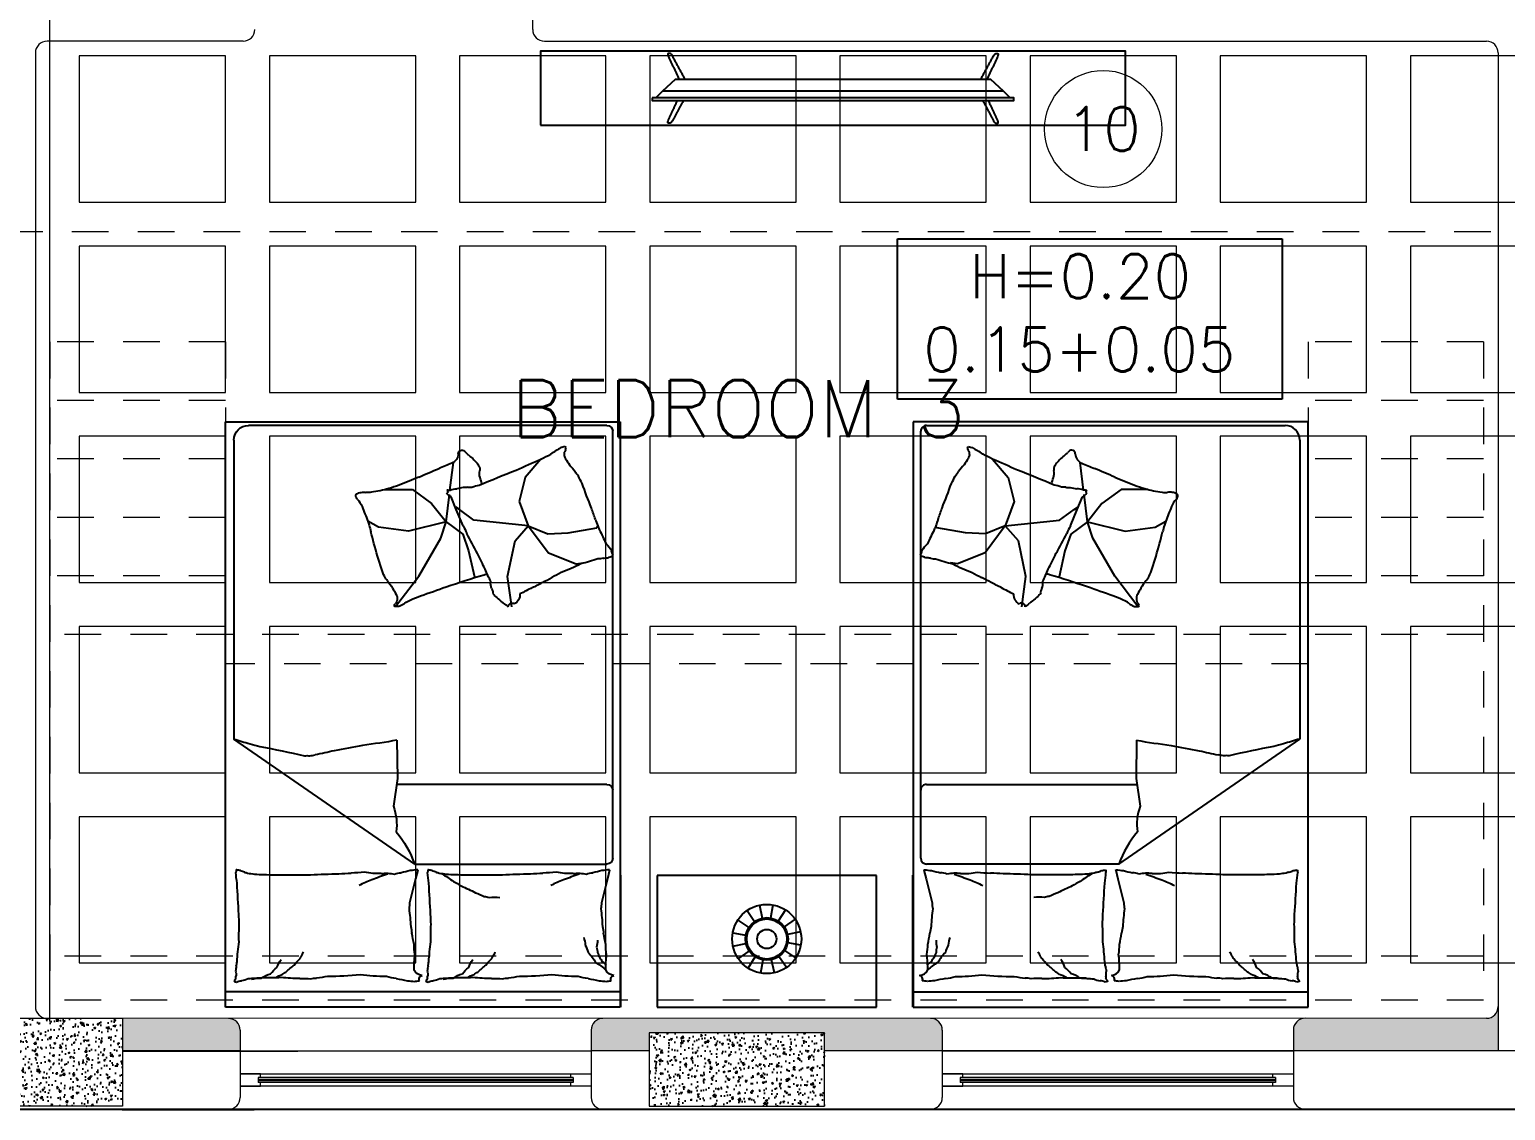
# Model space of a CAD drawing. Header units: metres. Extents: x -232 to 581, y 30 to 789.
# Drawn here: x 226.44 to 231.49, y 518.99 to 522.68 of the extents above; entities that cross this region are included whole.
import ezdxf
from ezdxf.enums import TextEntityAlignment as Align

# ---------------------------------------------------------------- set-up
doc = ezdxf.new("R2010")
doc.units = ezdxf.units.M
doc.linetypes.add('HIDDEN', pattern=[9.524999999999999, 6.349999999999999, -3.174999999999999])
doc.linetypes.add('HIDDEN2', pattern=[0.1875, 0.125, -0.0625])
for name, color, linetype, lineweight in [('0-S-GRID-IDEN', 1, 'Continuous', 9), ('A-DOOR', 35, 'Continuous', 5), ('A-WALL', 250, 'Continuous', 20), ('baños', 140, 'Continuous', 0), ('BOVEDILLA', 8, 'Continuous', 5), ('Columnas', 7, 'Continuous', 18), ('piscina', 131, 'Continuous', 0), ('textos', 7, 'Continuous', 0), ('VIGAS', 1, 'HIDDEN', 15)]:
    doc.layers.add(name, color=color, linetype=linetype, lineweight=lineweight)
for name, color, linetype in [('BP', 3, 'Continuous'), ('DIMTEXTO', 4, 'Continuous'), ('HATCH', 8, 'Continuous'), ('MOBILIARIOS', 252, 'Continuous')]:
    doc.layers.add(name, color=color, linetype=linetype)
doc.layers.add('RELLENO SECCION', color=8, linetype='Continuous', lineweight=0, transparency=0.4)
doc.layers.add('Techos 1', color=7, linetype='HIDDEN2', lineweight=9, true_color=0x42391a)
doc.styles.add('DIM_FONT', font='SIMPLEX.shx', dxfattribs={"width": 0.8})
doc.styles.add('SMPLEX', font='simplex.shx')
doc.styles.get("Standard").update_dxf_attribs({"font": 'arial.ttf'})
pattern_1 = [(49.99999999999999, (114.3310712337616, 55.23879643552809), (0.05829909407872129, -0.005100507372448988), [0.006096000000000001, -0.067056]), (355, (114.3310712337616, 55.23879643552809), (-0.01127789485599019, 0.06113819047649125), [0.004876800000000001, -0.05364498693440001]), (100.4514447, (114.3359294760016, 55.23837139440808), (0.04702119906891305, 0.05603768061190244), [0.005180802815999999, -0.05698887827199999]), (46.18420000000001, (114.3310712337616, 55.25505243552809), (0.08674529308548158, -0.01345354493847269), [0.009144000000000001, -0.100584]), (96.63555760999992, (114.3383000017616, 55.25393131552809), (0.07596932289648096, 0.07917635987127089), [0.0077712074048, -0.08548339461120001]), (351.1841511700001, (114.3310712337616, 55.25505243552809), (0.07596932290079265, 0.07917635986737045), [0.007315189462400001, -0.0804671142144]), (21, (114.3391992337616, 55.25098843552809), (0.0485166052061224, -0.03272486341986804), [0.006096000000000001, -0.067056]), (326.0000000000001, (114.3391992337616, 55.25098843552809), (0.01977664907124706, 0.05894014915914217), [0.004876800000000001, -0.0536448]), (71.45144499999999, (114.3432422841936, 55.24826136356009), (0.06829325416918917, 0.02621528604348968), [0.005180802816000001, -0.056988780032]), (37.50000000000001, (114.3310712337616, 55.23879643552809), (0.0009883530401893813, 0.027057612439409), [0, -0.05299456, 0, -0.05445760000000001, 0, -0.05384800000000001]), (7.499999999999999, (114.3310712337616, 55.23879643552809), (0.02138229200329784, 0.03205778394179824), [0, -0.03104896, 0, -0.05177536000000001, 0, -0.0205232]), (327.5, (114.3129457937616, 55.23879643552809), (0.04338899045339885, -0.001833198077655502), [0, -0.02032, 0, -0.06339840000000001, 0, -0.0841248]), (317.5, (114.3048177937616, 55.23879643552809), (0.04740133804352578, 0.00813647713066657), [0, -0.026416, 0, -0.04210304, 0, -0.0597408])]

# ---------------------------------------------------------------- blocks, each defined once
blk = doc.blocks.new('*U247')
at = {"layer": 'BOVEDILLA'}
blk.add_lwpolyline([(-0.25, -0.25), (0.25, -0.25), (0.25, 0.25), (-0.25, 0.25)], close=True, dxfattribs=at)
blk = doc.blocks.new('planta de entrepiso 20.03')
at = {"layer": '0-S-GRID-IDEN', "color": 18, "true_color": 0x000000}
blk.add_circle((38.14198498640485, -36.66681850940233), 0.20025, dxfattribs=at)
at = {"layer": 'BP', "color": 18, "ltscale": 0.2, "true_color": 0x000000}
blk.add_line((26.38874234923705, -40.01681850980845), (39.59198506878258, -40.0168185097067), dxfattribs=at)
at = {"layer": 'DIMTEXTO', "color": 18, "true_color": 0x000000}
for p, q in [((37.4390753129147, -37.04224082422331), (38.75359169038185, -37.0422408241559)), ((37.43907531314753, -37.58987620742562), (37.4390753129147, -37.04224082422331)), ((38.75359169038185, -37.0422408241559), (38.75359171971851, -37.58987620735809)), ((38.75359171971851, -37.58987620735809), (37.43907531314753, -37.58987620742562))]:
    blk.add_line(p, q, dxfattribs=at)
at = {"layer": 'VIGAS', "color": 18, "true_color": 0x000000}
for p, q in [((34.54198498636219, -39.7168185094024), (34.54198498640565, -34.31681850940242)), ((36.58928700207179, -39.81681902947332), (34.78929636353567, -39.82092397127644)), ((41.69198498640478, -39.81681850939128), (37.18974310790264, -39.81681850939128)), ((36.58974310790265, -40.01681850939133), (34.78975246936653, -40.02092345119445)), ((41.69198498640478, -40.01681850939133), (37.18974310790264, -40.01681850939133))]:
    blk.add_line(p, q, dxfattribs=at)
at = {"layer": 'BOVEDILLA', "color": 18, "linetype": 'ByBlock', "lineweight": -2, "true_color": 0x000000, "transparency": 16777216}
for p in [(34.89198498640485, -36.66681850940245), (35.54198498640486, -36.66681850940245), (36.19198498640486, -36.66681850940245), (36.84198498640484, -36.66681850940245), (37.49198498640484, -36.66681850940245), (38.14198498640485, -36.66681850940245), (38.79198498640486, -36.66681850940245), (39.44198498640486, -36.66681850940245), (34.89198498640485, -37.31681850940242), (35.54198498640486, -37.31681850940242), (36.19198498640486, -37.31681850940242), (36.84198498640484, -37.31681850940242), (37.49198498640484, -37.31681850940242), (38.14198498640485, -37.31681850940242), (38.79198498640486, -37.31681850940242), (39.44198498640486, -37.31681850940242), (34.89198498640485, -37.9668185094024), (35.54198498640486, -37.9668185094024), (36.19198498640486, -37.9668185094024), (36.84198498640484, -37.9668185094024), (37.49198498640484, -37.9668185094024), (38.14198498640485, -37.9668185094024), (38.79198498640486, -37.9668185094024), (39.44198498640486, -37.9668185094024), (34.89198498640485, -38.61681850940238), (35.54198498640486, -38.61681850940238), (36.19198498640486, -38.61681850940238), (36.84198498640484, -38.61681850940238), (37.49198498640484, -38.61681850940238), (38.14198498640485, -38.61681850940238), (38.79198498640486, -38.61681850940238), (39.44198498640486, -38.61681850940238), (34.89198498640485, -39.26681850940236), (35.54198498640486, -39.26681850940236), (36.19198498640486, -39.26681850940236), (36.84198498640484, -39.26681850940236), (37.49198498640484, -39.26681850940236), (38.14198498640485, -39.26681850940236), (38.79198498640486, -39.26681850940236), (39.44198498640486, -39.26681850940236)]:
    blk.add_blockref('*U247', p, dxfattribs=at)
at = {"layer": 'DIMTEXTO', "color": 18, "true_color": 0x000000, "style": 'SMPLEX'}
blk.add_text('10', height=0.15, dxfattribs=at).set_placement((38.14198498640485, -36.66681850940233), align=Align.MIDDLE_CENTER)
for s, p in [('H=0.20', (37.68407322952066, -37.24498548178462)), ('0.15+0.05', (37.52693037244111, -37.49498548182441))]:
    blk.add_text(s, height=0.15, rotation=1.450827829055799e-08, dxfattribs=at).set_placement(p)
blk = doc.blocks.new('A$C583d552a')
at = {"layer": 'MOBILIARIOS'}
for p, q in [((1.3493530225104, 2.000000005129777), (-7.091809948178707e-07, 2.000000005129777)), ((-7.091809948178707e-07, 2.000000005129777), (-7.091809948178707e-07, 5.129777491674758e-09)), ((1.3493530225104, 5.129777491674758e-09), (1.3493530225104, 2.000000005129777)), ((1.35069074354476, 1.999855054207956), (1.35069074354476, 1.549855054210866)), ((1.3493530225104, 1.947628593792842), (-7.091809948178707e-07, 1.947628593792842)), ((0.6498258954227367, 1.56169249970867), (0.6291694526219089, 1.644262628644583)), ((1.305193943014501, 1.56169249970867), (1.284537500220949, 1.644262628644583)), ((0.6573373826097395, 1.531666921240912), (0.6498258954227367, 1.56169249970867)), ((1.312705430201504, 1.531666921240912), (1.305193943014501, 1.56169249970867)), ((0.6465105523741386, 1.51146903846552), (0.02842776106194833, 1.084071361416363)), ((0.6465105523741386, 1.51146903846552), (1.303535947191335, 1.51146903846552)), ((1.323535947188134, 1.491469038461446), (1.323535947188134, 0.03216955187258463)), ((0.587634693015616, 1.218424109924172), (0.5739953466174939, 1.313834096509026)), ((1.303535947191335, 1.238869157489034), (0.5847119687234681, 1.238869157489034)), ((0.5858886552080094, 1.088283501980413), (0.587634693015616, 1.218424109924172)), ((0.02842776106194833, 0.06216955187869644), (0.02842776106194833, 1.084071361416363)), ((0.5815307200311963, 0.631595496212185), (0.6607039625298512, 0.5276403331010897)), ((0.9780728691250715, 0.6317379501344931), (0.9643114436687483, 0.5285970726838514)), ((0.6607039625298512, 0.5276403331010897), (0.7358184424876981, 0.3972664155737675)), ((0.8306997361571575, 0.4407243410025785), (0.8504667458175845, 0.5296156740880633)), ((0.9643114436687483, 0.5285970726838514), (0.990114214378309, 0.4065469590425437)), ((1.10364577846417, 0.4478032817717121), (1.198255284572269, 0.4856216129194308)), ((1.198255284572269, 0.4856216129194308), (1.222337779122654, 0.4821836213379811)), ((0.810932922445545, 0.3834388874240631), (0.8306997361571575, 0.4407243410025785)), ((0.990114214378309, 0.4065469590425437), (1.034838651168002, 0.3549765203135848)), ((1.034838651168002, 0.3549765203135848), (1.10364577846417, 0.4478032817717121)), ((0.5223352867899393, 0.3597345131058773), (0.4863209420575458, 0.3396940386157894)), ((0.6251235018928583, 0.3735620412555818), (0.5223352867899393, 0.3597345131058773)), ((0.7536086727989186, 0.3419563029822257), (0.6251235018928583, 0.3735620412555818)), ((0.7358184424876981, 0.3972664155737675), (0.7536086727989186, 0.3419563029822257)), ((0.7536086727989186, 0.3419563029822257), (0.810932922445545, 0.3834388874240631)), ((0.8118182594182599, 0.3557761563135955), (0.7887951259756392, 0.2994594065605725)), ((1.034838651168002, 0.3549765203135848), (0.849059799372526, 0.3360672841229189)), ((1.003875443885818, 0.2724637336143587), (1.034838651168002, 0.3549765203135848)), ((1.034838651168002, 0.3549765203135848), (1.101925502304994, 0.3824807354687891)), ((1.101925502304994, 0.3824807354687891), (1.170732433652347, 0.3790427438873394)), ((1.170732433652347, 0.3790427438873394), (1.268782492071523, 0.3618525034837603)), ((1.268782492071523, 0.3618525034837603), (1.272082211580027, 0.3554105122095734)), ((0.7041913445930277, 0.2787446852091762), (0.7536086727989186, 0.3419563029822257)), ((0.7536086727989186, 0.3419563029822257), (0.7653806894734316, 0.2478439538538169)), ((0.849059799372526, 0.3360672841229189), (0.7991747300613952, 0.2999680900031763)), ((0.6389603694690322, 0.231336077806418), (0.7041913445930277, 0.2787446852091762)), ((0.7887951259756392, 0.2994594065605725), (0.7710344215659006, 0.2560150531646741)), ((0.7991747300613952, 0.2999680900031763), (0.7871333848081576, 0.2913729698050247)), ((1.024517582073941, 0.1899510881414699), (1.003875443885818, 0.2724637336143587)), ((0.5460556591926888, 0.231336077806418), (0.6389603694690322, 0.231336077806418)), ((0.767220483662868, 0.2331355689095744), (0.7790539214176988, 0.1385321839045446)), ((1.078114167066133, 0.1273818150441457), (1.024517582073941, 0.1899510881414699)), ((-7.091809948178707e-07, 5.129777491674758e-09), (1.3493530225104, 5.129777491674758e-09)), ((1.303535947191335, 0.01216955187578606), (0.07842776105758276, 0.01216955187578606))]:
    blk.add_line(p, q, dxfattribs=at)
for centre, radius, start, end in [((0.02698494694709552, 1.913914137061738), 0.003419526399010452, 291.7883022298753, 340.4360326307888), ((0.02873201097759193, 1.90847016185603), 0.002318503280762332, 340.4360326307888, 101.8930567863742), ((0.02832323413826998, 1.937808287286543), 0.02510997430044378, 274.3025398218721, 291.7883022298753), ((0.03488393925294986, 1.909295900455845), 0.004278555704268702, 201.990399069729, 281.8930567863742), ((0.003364374372949896, 1.888935149276449), 0.03278844727572733, 338.5790157173076, 8.133482594709555), ((-0.206670003674617, 1.825347550933884), 0.2460324298296742, 8.133482594709555, 12.10945803156873), ((0.05028341812362669, 1.899413617640903), 0.01559499963616461, 158.5790157173076, 201.990399069729), ((0.05236532939238714, 1.939334617229406), 0.02887700087184937, 239.3487451222086, 274.3025398218721), ((0.04958935315448798, 1.856845596121502), 0.05392039297186392, 59.3487451222086, 84.74081197834848), ((0.04975224957092905, 1.082898678105494), 0.8207889043864385, 84.74081197834848, 88.09211325327271), ((0.1155825169037143, 2.000502021932562), 0.0992050227585521, 254.0647579922563, 274.2158775759118), ((0.1813076868631924, 1.98173600008181), 0.0992050227558066, 233.913638770771, 254.0647579922563), ((0.1400018720225944, 0.4060360103396761), 1.49427168971778, 88.09211325327271, 90.57574077374085), ((0.2341492686894071, 1.944901578579675), 0.09920502275516621, 216.1766451282338, 233.913638770771), ((0.2774470384167671, 2.107479279046174), 0.2340218361334519, 242.7604123700914, 249.1397179883686), ((0.2628464874790097, 1.029336111176463), 0.8732080458158228, 90.57574077374085, 94.80184567346454), ((0.2417946123962338, 1.948979677996476), 0.07678123187264828, 231.6114335728958, 242.7604123700914), ((0.4777846010904341, 2.163335424477054), 0.3916486463265963, 226.188492263924, 231.6114335728958), ((0.2669037009829935, 2.19191831804369), 0.2897025545989886, 267.4614144787592, 274.8018456734645), ((0.318111798223299, 2.053205944496085), 0.1523768302813976, 259.8101235023769, 267.4614144787592), ((0.255241247548156, 1.37468045231094), 0.5292819795560268, 79.81012350237691, 83.91330479849167), ((0.3488769687603508, 0.8466294089087114), 1.048984595397113, 83.91330479849167, 90), ((0.5497658046654124, 1.212929273206328), 0.6826847311036982, 90, 97.546851360024), ((0.6154952123390558, 1.662461391293846), 0.2422405746093392, 97.546851360024, 105.7439835821419), ((0.5389633696679539, 2.204070411666407), 0.3047651663592303, 278.4371936823336, 285.7439835821419), ((0.6216581613909966, 2.071871614702331), 0.1611327186373747, 270, 278.4371936823336), ((0.6747653965860536, 1.857910189006589), 0.03418623553405789, 94.40020909415122, 153.4194789933119), ((1.13617132182776, 1.873502683833294), 0.4918309499015451, 180, 186.2323646126351), ((0.6629710469853762, 2.001138212610613), 0.09039931654700195, 258.7276231168171, 270), ((0.6747079311455764, 1.904866492244992), 0.01312400763468531, 153.4194789933119, 258.7276231168171), ((0.68235299453886, 1.913914137061738), 0.003419526399010452, 291.7883022298753, 340.4360326307888), ((0.6841000585766324, 1.90847016185603), 0.002318503280762332, 340.4360326307888, 101.8930567863742), ((0.6836912817300345, 1.937808287286543), 0.02510997430044378, 274.3025398218721, 291.7883022298753), ((0.6902519868447143, 1.909295900455845), 0.004278555704268702, 201.990399069729, 281.8930567863742), ((0.6587324219647144, 1.888935149276449), 0.03278844727572733, 338.5790157173076, 8.133482594709555), ((0.4486980439171475, 1.825347550933884), 0.2460324298296742, 8.133482594709555, 12.10945803156873), ((0.7056514657153912, 1.899413617640903), 0.01559499963616461, 158.5790157173076, 201.990399069729), ((0.7077333769841516, 1.939334617229406), 0.02887700087184937, 239.3487451222086, 274.3025398218721), ((0.7049574007462525, 1.856845596121502), 0.05392039297186392, 59.3487451222086, 84.74081197834848), ((0.7051202971626935, 1.082898678105494), 0.8207889043864385, 84.74081197834848, 88.09211325327271), ((0.7709505644954788, 2.000502021932562), 0.0992050227585521, 254.0647579922563, 274.2158775759118), ((0.8366757344549569, 1.98173600008181), 0.0992050227558066, 233.913638770771, 254.0647579922563), ((0.7953699196143589, 0.4060360103396761), 1.49427168971778, 88.09211325327271, 90.57574077374085), ((0.8895173162811716, 1.944901578579675), 0.09920502275516621, 216.1766451282338, 233.913638770771), ((0.9328150860085316, 2.107479279046174), 0.2340218361334519, 242.7604123700914, 249.1397179883686), ((0.9182145350707742, 1.029336111176463), 0.8732080458158228, 90.57574077374085, 94.80184567346454), ((0.8971626599879983, 1.948979677996476), 0.07678123187264828, 231.6114335728958, 242.7604123700914), ((1.133152648682199, 2.163335424477054), 0.3916486463265963, 226.188492263924, 231.6114335728958), ((0.922271748582034, 2.19191831804369), 0.2897025545989886, 267.4614144787592, 274.8018456734645), ((0.9734798458150635, 2.053205944496085), 0.1523768302813976, 259.8101235023769, 267.4614144787592), ((0.9106092951399205, 1.37468045231094), 0.5292819795560268, 79.81012350237691, 83.91330479849167), ((1.004245016352115, 0.8466294089087114), 1.048984595397113, 83.91330479849167, 90), ((1.205133852257177, 1.212929273206328), 0.6826847311036982, 90, 97.546851360024), ((1.27086325993082, 1.662461391293846), 0.2422405746093392, 97.546851360024, 105.7439835821419), ((1.194331417259718, 2.204070411666407), 0.3047651663592303, 278.4371936823336, 285.7439835821419), ((1.200952022910542, 1.972345449023351), 0.139944621739241, 297.2035924719159, 314.9023836051139), ((1.277026208982761, 2.071871614702331), 0.1611327186373747, 270, 278.4371936823336), ((1.330133444177818, 1.857910189006589), 0.03418623553405789, 94.40020909415122, 153.4194789933119), ((1.791539369419525, 1.873502683833294), 0.4918309499015451, 180, 186.2323646126351), ((1.318339094577141, 2.001138212610613), 0.09039931654700195, 258.7276231168171, 270), ((1.330075978737341, 1.904866492244992), 0.01312400763468531, 153.4194789933119, 258.7276231168171), ((0.2334417534723343, 1.886664592406532), 0.1983336164097875, 187.6808967096277, 192.1094580315687), ((0.9509967585611321, 1.898710897476349), 0.9130531557024769, 183.3687486014221, 187.6808967096277), ((0.2698286858642405, 1.896110119494779), 0.09920502275485914, 198.4396515788465, 216.1766451282338), ((0.4094985920521594, 1.998182097697509), 0.2251969116392901, 219.0349358862812, 226.188492263924), ((0.297012474052508, 1.859068204983714), 0.04931628471404679, 208.3167638750771, 219.0349358862812), ((0.4429740115876939, 1.90623697081196), 0.2001861671677479, 203.0027692445326, 208.3167638750771), ((0.8483192046471686, 1.785795666634158), 0.203978832723049, 170.3156336117187, 180), ((0.8888098010713747, 1.886664592406532), 0.1983336164097875, 187.6808967096277, 192.1094580315687), ((1.606364806152897, 1.898710897476349), 0.9130531557024769, 183.3687486014221, 187.6808967096277), ((0.925196733456005, 1.896110119494779), 0.09920502275485914, 198.4396515788465, 216.1766451282338), ((1.064866639643924, 1.998182097697509), 0.2251969116392901, 219.0349358862812, 226.188492263924), ((0.9523805216442724, 1.859068204983714), 0.04931628471404679, 208.3167638750771, 219.0349358862812), ((1.098342059179458, 1.90623697081196), 0.2001861671677479, 203.0027692445326, 208.3167638750771), ((1.140681915421055, 1.912280360353407), 0.1399446217408161, 314.9023836051139, 332.601174333709), ((1.080553973805991, 1.889543766934594), 0.2055588306124303, 338.1850764519421, 341.2201011069947), ((1.138631256900453, 1.888069492786826), 0.1510926614711583, 334.6448831645185, 338.1850764519421), ((1.239468092338257, 1.866741977086576), 0.0526082136424462, 318.5570937573442, 334.6448831645185), ((1.23385895364413, 1.916663376767474), 0.08985455834404225, 306.2640674223089, 318.5570937573442), ((1.503687252238933, 1.785795666634158), 0.203978832723049, 170.3156336117187, 180), ((0.7245869715109166, 1.757333093766874), 0.6787269722582456, 178.3669113583332, 183.3687486014221), ((1.506458533861633, 1.599424647451315), 0.8820328122766421, 167.8016206814328, 170.3156336117187), ((1.379955019102681, 1.757333093766874), 0.6787269722582456, 178.3669113583332, 183.3687486014221), ((1.090274722962249, 1.802269534557354), 0.1399446217354686, 343.4850240281289, 354.3688736469454), ((1.105297697336255, 1.852937609947048), 0.1399446217330947, 332.601174333709, 343.4850240281289), ((1.215228732369042, 1.813156119133282), 0.05616381224046976, 341.2201011069947, 0), ((1.179859907554828, 1.771870984048519), 0.09153263705200516, 0, 14.68510665884729), ((2.161826581453397, 1.599424647451315), 0.8820328122766421, 167.8016206814328, 170.3156336117187), ((1.410320098016427, 1.64469164303614), 1.365227436036071, 176.9450421072852, 178.3669113583332), ((-0.02514400274299078, 1.755585667008063), 0.6587817297258798, 351.9949491948005, 357.3351183681415), ((0.3229634125666507, 1.791963095005713), 0.3171219007145616, 347.8016206814328, 351.9949491948005), ((2.065688145608192, 1.64469164303614), 1.365227436036071, 176.9450421072852, 178.3669113583332), ((0.6302240448487737, 1.755585667008063), 0.6587817297258798, 351.9949491948005, 357.3351183681415), ((0.9783314601584152, 1.791963095005713), 0.3171219007145616, 347.8016206814328, 351.9949491948005), ((13.65569547024575, 0.8500147470551838), 13.63555196031532, 176.4951423299458, 176.9450421072852), ((14.31106351783751, 0.8500147470551838), 13.63555196031532, 176.4951423299458, 176.9450421072852), ((0.5615314258459421, 1.64741080877161), 0.06771125242053372, 357.3351183681415, 14.04519390940754), ((0.6758473157453864, 2.083406232297648), 0.5066465191820224, 290.6742811174504, 294.3265278298848), ((0.880425804926972, 1.679570306427422), 0.05797391510516451, 274.0827718428247, 290.6742811174504), ((0.9177638678077074, 1.896859978791554), 0.2720537801698949, 266.444800906154, 274.0827718428247), ((1.216899473437707, 1.64741080877161), 0.06771125242053372, 357.3351183681415, 14.04519390940754), ((0.3558245358647127, 1.520941845687275), 0.3211810663005845, 170.0016419585782, 176.4951423299458), ((0.1620482361024642, 0.9067300238896223), 0.738666396783039, 64.68892615813093, 66.51559171761322), ((0.205238944493658, 0.887964143250656), 0.7386663968077241, 66.51559171761322, 68.34225723620509), ((0.2539006317813346, 0.8688387584845714), 0.7386663969358387, 68.34225723620509, 70.5720183901779), ((1.011192583456477, 1.520941845687275), 0.3211810663005845, 170.0016419585782, 176.4951423299458), ((0.352391799139923, 2.161799636604201), 0.7286236185014265, 302.1349795991576, 305.8262850843881), ((0.6393850132219541, 1.850830884250399), 0.3126399225708171, 296.4984803909256, 302.1349795991576), ((0.2156728556358303, 2.891204561281711), 1.432285134951083, 294.3265278298848, 296.4984803909256), ((0.8174162836942287, 0.9067300238896223), 0.738666396783039, 64.68892615813093, 66.51559171761322), ((0.8606069920854225, 0.887964143250656), 0.7386663968077241, 66.51559171761322, 68.34225723620509), ((0.9092686793730991, 0.8688387584845714), 0.7386663969358387, 68.34225723620509, 70.5720183901779), ((0.0167298825610942, 1.535022884920409), 0.01932936577007352, 350.0016419585781, 16.69776590476856), ((0.03592943502667367, 1.530356085823087), 0.001321023312922661, 16.69776590476856, 97.12039367110488), ((0.06163211236639654, 1.446737465681736), 0.0874807337156975, 97.12039367110488, 106.221151147886), ((0.0859601593831485, 1.465353257219476), 0.07672654245508678, 106.221151147886, 117.2841172306364), ((0.05443992077857729, 1.58317722212837), 0.04528945216353445, 282.8690380365239, 297.2841172306364), ((0.06610693192419603, 1.688523972887424), 0.14588121229112, 273.5739729966662, 282.8690380365239), ((0.09277669747029904, 2.710306452922168), 1.164013960197642, 270.2865448048574, 273.5739729966662), ((0.2621837055478409, 7.266242239362555), 5.718506036002936, 269.0296215215465, 270.2865448048574), ((0.4438657888306352, 4.906502012978535), 3.36218110829867, 267.3903699312741, 269.0296215215465), ((0.4848562221952761, 2.75731159954762), 1.216456855347276, 265.3824179551856, 267.3903699312741), ((0.3620948353629956, 0.138969384155871), 1.404763554196242, 85.38241795518562, 87.25093522363939), ((0.5212806066913345, 1.313785860453436), 0.2300529023409549, 87.25093522363939, 101.5585619495945), ((0.3081061942714314, 0.8497202060318614), 0.7386663969404011, 70.5720183901779, 72.80177911772526), ((0.548665095178194, 1.688566071003379), 0.1459110822094432, 263.5659464289487, 281.5585619495945), ((0.6136802924586391, 1.659880143292185), 0.1197367658717637, 252.6135877437064, 263.5659464289487), ((0.5624193210744579, 1.314368709478231), 0.229668082843701, 72.61358774370643, 80.51589581660451), ((0.6117698323862442, 1.26347905208263), 0.2707516457540592, 80.51589581660451, 85.91706013517057), ((0.6572721021723282, 1.530752393948433), 0.0009168542464135526, 85.91706013517057, 194.0449372957398), ((0.6720979301601346, 1.535022884920409), 0.01932936577007352, 350.0016419585781, 16.69776590476856), ((0.6912974826184382, 1.530356085823087), 0.001321023312922661, 16.69776590476856, 97.12039367110488), ((0.717000159958161, 1.446737465681736), 0.0874807337156975, 97.12039367110488, 106.221151147886), ((0.741328206974913, 1.465353257219476), 0.07672654245508678, 106.221151147886, 117.2841172306364), ((0.7098079683703418, 1.58317722212837), 0.04528945216353445, 282.8690380365239, 297.2841172306364), ((0.7214749795159605, 1.688523972887424), 0.14588121229112, 273.5739729966662, 282.8690380365239), ((0.7481447450693395, 2.710306452922168), 1.164013960197642, 270.2865448048574, 273.5739729966662), ((0.9175517531468813, 7.266242239362555), 5.718506036002936, 269.0296215215465, 270.2865448048574), ((1.0992338364224, 4.906502012978535), 3.36218110829867, 267.3903699312741, 269.0296215215465), ((1.140224269787041, 2.75731159954762), 1.216456855347276, 265.3824179551856, 267.3903699312741), ((1.01746288295476, 0.138969384155871), 1.404763554196242, 85.38241795518562, 87.25093522363939), ((1.176648654283099, 1.313785860453436), 0.2300529023409549, 87.25093522363939, 101.5585619495945), ((0.9634742418631959, 0.8497202060318614), 0.7386663969404011, 70.5720183901779, 72.80177911772526), ((1.204033142769958, 1.688566071003379), 0.1459110822094432, 263.5659464289487, 281.5585619495945), ((1.269048340050404, 1.659880143292185), 0.1197367658717637, 252.6135877437064, 263.5659464289487), ((1.217787368666222, 1.314368709478231), 0.229668082843701, 72.61358774370643, 80.51589581660451), ((1.267137879978009, 1.26347905208263), 0.2707516457540592, 80.51589581660451, 85.91706013517057), ((1.312640149764093, 1.530752393948433), 0.0009168542464135526, 85.91706013517057, 194.0449372957398), ((0.2943961862104061, 1.640665047329321), 0.375068174557999, 320.3554606070879, 339.8511603195637), ((1.303535947191335, 1.491469038461446), 0.02, 0, 90), ((0.4049083579222952, 1.375874632736895), 0.1801095163496523, 339.8511603195637, 8.135581427254657), ((1.303535947191335, 1.258869157493109), 0.02, 270, 0), ((-0.639491341826897, 5.102907268228819), 4.064557846763775, 280.7275609404751, 282.925537287902), ((0.2775065896123579, 1.198940343027289), 0.0581297846999787, 262.269617826276, 280.7275609404751), ((0.3326296113511944, 1.33085478259477), 0.1941505589237871, 256.809597245706, 262.269617826276), ((-0.2025427503328956, -1.325273889196751), 2.51578342322049, 76.80959724570603, 78.32586281720029), ((-0.05538702251283212, -1.428372303118294), 2.587963519448266, 78.32586281720029, 80.50498005231553), ((-0.4754116179253742, 2.848699250557047), 1.83514732567789, 285.9351885816118, 287.7363855474176), ((-0.06340467878249001, 1.741515392204974), 0.6573929269126021, 282.925537287902, 285.9351885816118), ((-0.03767824853343882, -2.639996016441501), 3.7800666463592, 80.50498005231553, 82.30800455554564), ((0.5836481732251286, 0.626744482564618), 0.006295751882727788, 166.7191556152773, 233.4208231989165), ((0.5818360197729362, 0.6271722178282744), 0.004433801938804676, 93.94835850893317, 166.7191556152773), ((0.571459314195863, 0.6103197025006466), 0.01415765088276484, 10.40739428113738, 53.42082319891641), ((0.5839572611796484, 0.5964390069350429), 0.03524013110698786, 69.65479008888582, 93.94835850893317), ((0.50951906119667, 0.5989432756980477), 0.07713397999115425, 2.728618400002953, 10.40739428113738), ((0.5752998025920988, 0.5730914891976226), 0.06014109843147915, 51.41461271701508, 69.65479008888582), ((0.6622037955014548, 0.6820112033676651), 0.07919952062409745, 231.4146127170151, 247.2930822064679), ((0.9547571486975812, 1.381145385603531), 0.8370755456026705, 247.2930822064679, 249.8713303263295), ((0.7914300328623085, 0.7705055434564656), 0.2176143599932241, 307.2150931760106, 313.5224447222108), ((0.5510492252572021, 1.145587442930491), 0.6604861267510977, 306.2163012350456, 307.2150931760106), ((1.183537887786997, 0.3162323191356791), 0.3825284468561272, 126.2163012350456, 127.5287398564194), ((0.988998872503771, 0.5924075101722792), 0.04520213708834055, 127.5287398564194, 134.1274028745412), ((0.9177903819356743, 0.68254703810112), 0.06967765861389855, 308.8136143446322, 314.1274028745412), ((0.9790101942774072, 0.6318123619641938), 0.0127267241018411, 176.7545059772114, 308.8136143446322), ((0.9705427349101683, 0.5900220151891062), 0.03586585899144194, 356.7545059772114, 62.70976217609989), ((0.4045907690372132, 0.6678187262953088), 0.1939532799805708, 320.2995303880214, 329.0943701017587), ((0.2689894093120984, 0.7489925636402859), 0.3519941627583441, 329.0943701017587, 333.1820744537392), ((0.5480103702059296, 0.6079393488982987), 0.03934626814286472, 333.1820744537392, 345.429094599271), ((0.5712927268098156, 0.6018873723880915), 0.0152901972109828, 345.429094599271, 2.728618400002953), ((2.419769189669069, 5.378280392135139), 5.094228178596252, 249.8713303263295, 250.916380926493), ((1.78247670373753, 3.536186416291685), 3.145009892091579, 250.916380926493, 253.3915349910029), ((0.9519292772813515, 0.5525719534200562), 0.04581913122229182, 157.5837813069688, 188.0491794216861), ((0.8912675090680295, 0.5832916064102847), 0.02259554269079298, 324.1064262555203, 8.0491794216861), ((0.8603227303458425, 0.6425965910386822), 0.07742480592538345, 313.5224447222108, 324.1064262555203), ((-0.3714748518839315, -2.185839506957336), 3.097183026907536, 62.70976217609989, 63.58534790760535), ((1.979573975200083, 2.355050501959568), 2.016249894929211, 242.5001420289836, 243.5853479076053), ((0.7198966183852917, 0.4414113756940878), 0.1965158211189567, 153.9265099504297, 162.1604006112505), ((0.6161474477260072, 0.4921780597944689), 0.08101193968189808, 140.2995303880214, 153.9265099504297), ((0.9168566236978677, 0.6340877291734159), 0.1165655863884394, 253.3915349910029, 259.2633827587736), ((1.817393212258366, 0.1204051218740005), 1.005424449327785, 154.947148474809, 157.5837813069688), ((3.932983813748478, 5.944493487033697), 6.101859944039504, 242.1517827547723, 242.5001420289836), ((-1.579654303823872, -4.646965714928001), 5.838332169079521, 62.15178275477227, 62.50791721575425), ((0.9266796548320144, -0.06796182537777895), 0.623626505052398, 62.50791721575425, 69.25136790839223), ((2.439540589591388, -0.1120172158041441), 2.003020344669027, 162.1604006112505, 164.7374578865318), ((2.389747087595651, -0.264322347778716), 1.686844298923512, 152.9116469864673, 154.947148474809), ((1.120582048976985, 0.06566748672071299), 0.4299703486098196, 69.25136790839223, 77.3747773119044), ((1.276630012652504, 0.4048673755535219), 0.06299426755711378, 77.3747773119044, 93.38811934018608), ((1.303908138120505, 0.5246667607427753), 0.05987227262389626, 256.9597694141147, 273.3881193401861), ((1.334180654469719, 0.5081993003698244), 0.05088827194874804, 238.3082601303087, 256.9597694141147), ((1.328501964452926, 0.4587207270308227), 0.00580431018091894, 180.9613613016662, 238.3082601303087), ((2.09716976220011, -0.01859569369094061), 1.648132525434107, 164.7374578865318, 166.158996003392), ((2.218023057000437, -0.3311296175231746), 1.565247486249742, 150.0640298231654, 152.9116469864673), ((-1.10811400448506, 1.549091151275434), 2.661878904894848, 333.666820340453, 334.8268490808732), ((1.251902143848611, 0.4742651883718736), 0.07551962289106551, 310.508645673345, 333.666820340453), ((1.336333107653672, 0.4410464588656851), 0.01675039272480983, 130.508645673345, 180.9613613016662), ((-0.03268346267645938, 0.5061629246486063), 0.5454140017801368, 343.6877615160556, 346.1589960033919), ((0.6260871960178065, 0.4627314669271527), 0.2143256083187305, 330.0640298231654, 337.7645183818016), ((0.7540639316205215, 0.5260958805886276), 0.5454140017873752, 339.2918794190427, 341.7631134838618), ((1.109398753970936, 0.4318704418985817), 0.1797554678622998, 334.8268490808732, 339.2918794190427), ((-2.002446627674317, 1.283958455067705), 2.661878904894558, 338.0627025027021, 339.2227314676883), ((0.3182556036692858, 0.4034597838037826), 0.179755467862958, 339.2227314676883, 343.6877615160556), ((2.816311835594433, -0.2212181367428911), 1.648132525413346, 160.3415754305974, 161.7631134838619), ((0.4617787451636559, 0.252362736340956), 0.01675039272496177, 134.9045278367938, 185.3572435159607), ((0.3966427995540016, 0.3177161170535783), 0.07551962289063957, 314.9045278367938, 338.0627025027021), ((0.777846799667941, 0.2339897763670251), 0.02305474601004581, 107.1867432116035, 157.7645183818016), ((3.105032313017773, -0.4634120305124725), 2.003020344674618, 157.7645183818016, 160.3415754305974), ((0.4508804760400835, 0.2513407514418304), 0.005804310180949536, 185.3572435159607, 242.704142383116), ((0.471555318464425, 0.2914046316730037), 0.0508882719485396, 242.704142383116, 261.3556520670525), ((0.4729056193020824, 0.3002865771707093), 0.0598722726251139, 261.3556520670525, 277.7840015248055), ((0.4895465316433274, 0.1785521665299257), 0.06299426755666054, 81.77065954639642, 97.78400152480553), ((0.4370191284754128, -0.1846451847593471), 0.4299703486116809, 73.64725004019559, 81.77065954639642), ((0.3824951908529783, -0.3704672694218516), 0.623626505046277, 66.90379967998685, 73.64725004019559), ((-1.663109305882926, -5.167201304822584), 5.838332169166429, 66.5476649456249, 66.90379967998685), ((0.7549580319675897, 0.2383120195083848), 0.004666400465934595, 287.1867432116034, 70.6200685701495), ((0.75702043098795, 0.2246760695709327), 0.00920333792316308, 70.6200685701495, 94.25931909532157), ((0.7647908718493, 0.2669931519778856), 0.03396428995763099, 262.0177587347744, 274.2593190953216), ((0.817516385053068, 0.4220554312562399), 0.1954889425362712, 255.1193049991552, 262.0177587347744), ((0.7664049462102867, 0.05070858341082385), 0.1793601563071827, 75.11930499915525, 82.32164319283464), ((0.8180688811546588, 0.1530486270132769), 0.0712255711155273, 82.32164319283464, 94.51183515163544), ((0.8369567563051987, 0.2893045049715965), 0.0663342297775175, 261.8784315226806, 274.5118351516355), ((0.8839565667433362, 0.3319960179799182), 0.11656558638626, 248.9956527720852, 261.8784315226806), ((2.120526720674434, 3.101211005654704), 3.145009892096932, 246.5204987121799, 248.9956527720852), ((1.825945767427811, -0.1202294490283293), 1.005424449322283, 160.6552148516055, 161.9796632353611), ((1.388135256419673, 0.1107792794575744), 0.1965158211193161, 149.5306275762796, 157.7645183818016), ((3.088920187182566, 5.786629230577319), 6.101859944081538, 246.5476649456249, 246.8960241778194), ((1.48572295472627, 2.028708514575783), 2.016249894906996, 246.8960241778194, 247.9812302095452), ((-0.4313557908469647, -2.711756159813149), 3.097183026901722, 67.10564429954596, 67.98123020954522), ((0.8466050452691434, 0.1618852211252033), 0.02259554269071401, 328.5023085887285, 12.44506160097914), ((0.9134121858944582, 0.1766288152941797), 0.0458191312226424, 161.9796632353611, 192.4450616009792), ((3.10776139829909, 4.799821525979723), 5.094228178595516, 245.475447848876, 246.5204987121799), ((1.036299625767469, 0.2819309992557919), 0.1939532799816712, 315.9036482458849, 324.6984879745081), ((1.264413448835739, 0.1287700915202095), 0.08101193968167004, 135.9036482458849, 149.5306275762796), ((0.7595982148916391, 0.1084018780968563), 0.03586585899155762, 1.150388449114836, 67.10564429954596), ((0.8081810037831474, 0.1093774576295345), 0.01272672410194786, 181.1503884491148, 313.2094967039216), ((0.7691885258602724, 0.1508864398858805), 0.06967765861307301, 313.2094967039216, 318.5232852019428), ((0.8552593352935673, 0.07479975757473767), 0.04520213708768352, 131.9246219978522, 138.5232852019427), ((1.080644702727341, -0.1761792762406458), 0.3825284468672854, 130.6121832550206, 131.9246219978522), ((0.4017093302020385, 0.6156074126413387), 0.66048612674127, 310.6121832550206, 311.6109753843782), ((0.6958069391760091, 0.2844850815019981), 0.217614359992089, 311.6109753843782, 317.9183267310338), ((0.799854258991445, 0.1905315487967982), 0.07742480592527849, 317.9183267310338, 328.5023085887285), ((1.459476087154371, 0.8725385468499098), 0.8370755456045915, 242.8971996932088, 245.475447848876), ((1.166015151247166, 0.1689215557855732), 0.07919952062383115, 227.0187304856535, 242.8971996932088), ((1.142978903211088, 0.1188128983851584), 0.01529019721044978, 341.0332122580908, 358.3327362303579), ((1.080729141357779, 0.1057651690209696), 0.07713397999177185, 358.3327362303579, 6.011511767738264), ((1.148546863761339, 0.0928319885572364), 0.01415765088288582, 6.011511767738264, 49.02494069294075), ((1.124612148683127, 0.1387585676932304), 0.03934626814165455, 328.7861923309611, 341.0332122580908), ((0.8745518958232879, 0.3293803352646592), 0.3519941627594608, 324.6984879745081, 328.7861923309611), ((0.07842776105758276, 0.06216955187869644), 0.05, 180, 270), ((1.104762602524033, 0.04379824981174352), 0.06014109843172347, 47.0187304856535, 65.25890806702557), ((1.14548910227245, 0.05255701485316422), 0.0352401311072504, 65.25890806702557, 89.55247590229752), ((1.164462210049578, 0.08321608624123655), 0.004433801938647904, 89.55247590229752, 162.3232733367772), ((1.168625157253018, 0.09240301470003942), 0.006295751882641312, 162.3232733367772, 229.0249406929402), ((1.303535947191335, 0.03216955187258463), 0.02, 270, 0)]:
    blk.add_arc(centre, radius, start, end, dxfattribs=at)
at = {"layer": 'MOBILIARIOS', "style": 'DIM_FONT', "text_generation_flag": 4, "width": 0.7999999999992724, "flags": 9}
for tag in ['XSIZE', 'YSIZE']:
    blk.add_attdef(tag, (1.3493530225104, 2.000000005129777), '', height=0.0005, rotation=180, dxfattribs=at)
blk = doc.blocks.new('A$C58f5b6b7')
at = {"layer": 'MOBILIARIOS'}
for points in [[(1.069470840775466e-07, 0.2525811234954745), (2.000000106947084, 0.2525811234954745), (2.000000106947084, 0), (1.069470840775466e-07, 0)], [(0.3820001069470891, 0.1596185134729211), (0.3820001069470891, 0.1691435134729176), (1.618000106947079, 0.1691435134729176), (1.618000106947079, 0.1596185134729211)]]:
    blk.add_lwpolyline(points, close=True, dxfattribs=at)
for points in [[(1.605932393574449, 0.159519432846011), (1.582282151334311, 0.1371998092812277), (1.000000106947084, 0.1371998092812277), (0.4177180625598567, 0.1371998092812277), (0.3940678203197194, 0.159519432846011)], [(1.582282151334311, 0.1371998092812277), (1.539962872616115, 0.09726151347291534), (0.4600373412780527, 0.09726151347290113), (0.4177180625598567, 0.1371998092812277)]]:
    blk.add_lwpolyline(points, dxfattribs=at)
for points, degree in [([(0.4511645361125147, 0.2382135501685951, -0.004703474324619776), (0.446902711392795, 0.2460982481493375, -0.004703474324619776), (0.4415006584346202, 0.2460982481493375, -0.004703474324619776), (0.4324817371493168, 0.2460982481493375, -0.004703474324619776), (0.4368044720420698, 0.2370140929480868, -0.004703474324619776)], 3), ([(0.4368044720420698, 0.2370140929480868, -0.004703474324619776), (0.452572019644947, 0.2030788032105022, -0.004703474324619776), (0.4683395672478241, 0.1691435134729176, -0.004703474324619776)], 2), ([(0.4884981539053115, 0.1691435134729176, -0.004703474324619776), (0.4698313450089131, 0.2036785318207563, -0.004703474324619776), (0.4511645361125147, 0.2382135501685951, -0.004703474324619776)], 2), ([(1.511502059988857, 0.1691435134729176, -0.004703474324619776), (1.530168868885255, 0.2036785318207563, -0.004703474324619776), (1.548835677781653, 0.2382135501685951, -0.004703474324619776)], 2), ([(1.563195741852098, 0.2370140929480868, -0.004703474324619776), (1.547428194249221, 0.2030788032105022, -0.004703474324619776), (1.531660646646344, 0.1691435134729176, -0.004703474324619776)], 2), ([(1.548835677781653, 0.2382135501685951, -0.004703474324619776), (1.553097502501373, 0.2460982481493375, -0.004703474324619776), (1.558499555459548, 0.2460982481493375, -0.004703474324619776), (1.567518476744851, 0.2460982481493375, -0.004703474324619776), (1.563195741852098, 0.2370140929480868, -0.004703474324619776)], 3), ([(0.4368044720420698, 0.0171824033505743, -0.004703474324619776), (0.4554082793266616, 0.05722195841174482, -0.004703474324619776), (0.4740120866112534, 0.09726151347290113, -0.004703474324619776)], 2), ([(0.4950970879554575, 0.09726151347290113, -0.004703474324619776), (0.4731308120339577, 0.05662222980149068, -0.004703474324619776), (0.4511645361125147, 0.01598294613006601, -0.004703474324619776)], 2), ([(1.504903125938711, 0.09726151347291534), (1.52686940186021, 0.05662222980149068), (1.548835677781653, 0.01598294613006601)], 2), ([(1.563195741852098, 0.0171824033505743), (1.544591934567507, 0.05722195841174482), (1.525988127282915, 0.09726151347291534)], 2)]:
    blk.add_open_spline(points, degree=degree, dxfattribs=at)
for points in [[(0.4511645361125147, 0.01598294613006601, -0.004703474324619776), (0.446902711392795, 0.008098248149337905, -0.004703474324619776), (0.4415006577906411, 0.008098248149337905, -0.004703474324619776), (0.432481734999044, 0.008098248149337905, -0.004703474324619776), (0.4368044720420698, 0.0171824033505743, -0.004703474324619776)], [(1.548835677781653, 0.01598294613006601), (1.553097502501373, 0.008098248149337905), (1.558499556103527, 0.008098248149337905), (1.567518478895124, 0.008098248149337905), (1.563195741852098, 0.0171824033505743)]]:
    blk.add_open_spline(points, degree=3, knots=[-0.08544200803406514, -0.08544200803406514, -0.08544200803406514, -0.08544200803406514, -0.04272100910977372, 0, 0, 0, 0], dxfattribs=at)
blk = doc.blocks.new('A$C89702949')
at = {"layer": 'HATCH'}
h = blk.add_hatch(dxfattribs=at)
h.set_pattern_fill('AR-CONC', color=256, scale=0.00032)
h.set_pattern_definition(pattern_1)
h.paths.add_polyline_path([(8.397302014481511, 0.3000000000122327), (8.10000000004743, 0.3000000000078558), (7.900000000036897, 0.3000000000100158), (7.900000000047442, 1.011812855722383e-11), (8.397302014481511, 5.684341886080801e-12), (8.397302014481511, 0.1958945167839374), (8.397460291404059, 0.1958948777400451)])
h = blk.add_hatch(dxfattribs=at)
h.set_pattern_fill('AR-CONC', color=256, scale=0.00032)
h.set_pattern_definition(pattern_1)
h.paths.add_polyline_path([(10.19775812149834, 0.2500000000100613), (10.19775812149834, 1.011812855722383e-11), (10.79775812149833, 1.011812855722383e-11), (10.79775812149833, 0.2500000000100613)])
at = {"layer": 'Columnas'}
blk.add_lwpolyline([(8.397758121498441, 5.798028723802418e-12), (7.900000000047442, 1.011812855722383e-11), (7.900000000036897, 0.3000000000100158), (8.100000000000477, 0.3000000000100158), (8.10000000004743, 0.3000000000078558), (8.397302014481511, 0.3000000000122327), (8.397758121498441, 5.798028723802418e-12)], dxfattribs=at)
blk.add_lwpolyline([(10.19775812149834, 0.2500000000100613), (10.19775812149834, 1.011812855722383e-11), (10.79775812149833, 1.011812855722383e-11), (10.79775812149833, 0.2500000000100613)], close=True, dxfattribs=at)
blk = doc.blocks.new('20.03.2026 LN 09 SEGUNDO NIVEL ARQ')
at = {"layer": 'RELLENO SECCION'}
h = blk.add_hatch(color=5, dxfattribs=at)
h.dxf.hatch_style = 1
edge = h.paths.add_edge_path()
edge.add_arc((84.05592950996771, -62.22824574860874), 0.04000000000002046, 3.562221243237316e-11, 89.28996070606311)
edge.add_line((84.05642519821987, -62.1882488200622), (83.69323249761777, -62.18829434276705))
edge.add_line((83.69323249761777, -62.18829434276711), (83.69340024302966, -62.29862727274462))
edge.add_line((83.69340024302966, -62.29862727274462), (84.09592950996773, -62.29862727274462))
edge.add_line((84.09592950996773, -62.29862727274462), (84.09592950996773, -62.22824574860879))
edge = h.paths.add_edge_path()
edge.add_line((86.45591563778854, -62.18795120056916), (85.33591565426127, -62.1880826248002))
edge.add_arc((85.33591565421801, -62.22808262469573), 0.03999999989557068, 89.9999999380377, 180.0034436192048)
edge.add_line((85.29591565439469, -62.22808502879548), (85.29591989416508, -62.29863006326185))
edge.add_line((85.29591989416508, -62.29863006326184), (85.49368770847894, -62.29862727274458))
edge.add_line((85.49368770847894, -62.29862727274462), (85.49368770847894, -62.23770490501005))
edge.add_line((85.49368770847894, -62.23770490500999), (86.09368770847894, -62.23770490500999))
edge.add_line((86.09368770847894, -62.23770490500999), (86.09368770847894, -62.29863006319396))
edge.add_line((86.09368770847894, -62.29863006319397), (86.49591988671617, -62.29860587413638))
edge.add_line((86.49591988671617, -62.29860587413634), (86.4959156375896, -62.2279472916607))
edge.add_arc((86.45591563779413, -62.22795120055559), 0.03999999998646266, 0.005599079468468548, 90.0000000080201)
edge = h.paths.add_edge_path()
edge.add_line((87.84592958698062, -62.18777384220743), (87.73592950946474, -62.18779076316606))
edge.add_arc((87.7359295099674, -62.22779076316613), 0.04000000000001336, 90.0000007200165, 179.9999999999746)
edge.add_line((87.69592950996739, -62.22779076316601), (87.69592950996739, -62.29862727274455))
edge.add_line((87.69592950996739, -62.29862727274462), (87.84592958698062, -62.29862727274462))
edge.add_line((87.84592958698062, -62.29862727274462), (87.84592958698062, -62.18777384220746))
edge = h.paths.add_edge_path()
edge.add_arc((88.35591568455936, -62.14770992036563), 0.03999999999936121, 270.01436297614913, 359.9997555933136, ccw=False)
edge.add_line((88.35592571180823, -62.1877099191081), (87.84592958698062, -62.1877738422074))
edge.add_line((87.84592958698062, -62.18777384220743), (87.84592958698062, -62.2986272727446))
edge.add_line((87.84592958698062, -62.29862727274462), (88.3559295869803, -62.29862727274462))
edge.add_line((88.3559295869803, -62.29862727274462), (88.39591504078831, -62.29862727274462))
edge.add_line((88.39591504078831, -62.29862727274462), (88.39591568455836, -62.14771009099368))
at = {"layer": 'A-DOOR', "color": 5}
for p, q in [((84.05593007012149, -62.29862727274849), (85.29591835110648, -62.29863006328674)), ((86.49591989252363, -62.29870184326796), (87.69592950996739, -62.29862727274462)), ((84.09592950996762, -62.37713379284935), (85.29592951020095, -62.37713351432069)), ((85.23462827352773, -62.3899287892724), (84.15723074640869, -62.38992906782789)), ((84.15723074640869, -62.38992906782789), (84.15723074640823, -62.40732659494563)), ((85.23462827352773, -62.38992878907209), (85.23462827352819, -62.40732631618982)), ((86.49592950996734, -62.37713379284935), (87.69592951020067, -62.37713351432069)), ((87.63462827352745, -62.3899287892724), (86.55723074640841, -62.38992906782789)), ((86.55723074640841, -62.38992906782789), (86.55723074640795, -62.40732659494563)), ((87.63462827352745, -62.38992878907209), (87.63462827352791, -62.40732631618982)), ((85.29592951020095, -62.42012159174612), (84.09592950996762, -62.42012187027478)), ((85.23462827352819, -62.40732631618982), (84.15723074640823, -62.40732659494563)), ((87.69592951020067, -62.42012159174612), (86.49592950996734, -62.42012187027478)), ((87.63462827352791, -62.40732631618982), (86.55723074640795, -62.40732659494563)), ((84.05592950996692, -62.49862727266907), (85.3359295099659, -62.49862727269874)), ((86.45592950996664, -62.49862727266907), (87.73592950996562, -62.49862727269874))]:
    blk.add_line(p, q, dxfattribs=at)
for points in [[(84.16592950996778, -62.38992906782835), (84.16592950996733, -62.37713379273202), (84.09592950996762, -62.37713379273248), (84.09592950996807, -62.4201218700415), (84.16592950996733, -62.4201218700415), (84.16592950996687, -62.40732659494563)], [(85.22592950996795, -62.38992878918373), (85.2259295099675, -62.3771335140874), (85.29592950996766, -62.37713351415562), (85.29592950996766, -62.42012159146418), (85.22592950996841, -62.42012159139688), (85.2259295099675, -62.40732631630055)], [(86.5659295099675, -62.38992906782835), (86.56592950996705, -62.37713379273202), (86.49592950996734, -62.37713379273248), (86.4959295099678, -62.4201218700415), (86.56592950996705, -62.4201218700415), (86.5659295099666, -62.40732659494563)], [(87.62592950996768, -62.38992878918373), (87.62592950996722, -62.3771335140874), (87.69592950996739, -62.37713351415562), (87.69592950996739, -62.42012159146418), (87.62592950996813, -62.42012159139688), (87.62592950996722, -62.40732631630055)]]:
    blk.add_lwpolyline(points, dxfattribs=at)
at = {"layer": 'A-WALL', "color": 5}
for p, q in [((85.09592943295473, -58.80860490501004), (85.09592943295473, -58.73860490501011)), ((84.10592943295478, -58.84860490501001), (83.43592943295474, -58.84860490501001)), ((85.13592943295473, -58.84860490501001), (88.35592958698035, -58.84860490500989)), ((83.39592943295474, -58.88860490500997), (83.39592943295324, -62.14770490501223)), ((88.39592958698034, -58.88860490500997), (88.39591504078831, -62.29862727274462)), ((88.35592571180823, -62.1877099191081), (83.69323249761777, -62.18829434276711)), ((88.39592958698029, -62.18770490500788), (88.39591551395179, -62.18770490677184)), ((84.09592950996773, -62.22824574860874), (84.09592950996773, -62.45862727276176)), ((85.29591565426128, -62.22808262480021), (85.29592950996755, -62.45862727272333)), ((86.49591563778853, -62.22795120056912), (86.49592950996757, -62.4586272726691)), ((87.69592950996739, -62.22779076316613), (87.69592950996739, -62.45862727269878)), ((84.09592950996773, -62.29862727274462), (83.69340123125465, -62.29927726823746)), ((85.49368770847894, -62.29862727274462), (85.29591835110637, -62.29863006328674)), ((86.49591988684273, -62.29860737756269), (86.09368616543125, -62.29863006328674)), ((88.39591504078831, -62.29862727274462), (87.69592950996739, -62.29862727274462)), ((84.05592950996694, -62.49862727276172), (83.26592943295486, -62.49862727274467)), ((86.45592950996982, -62.49862727266907), (85.33592950996979, -62.49862727272341)), ((88.65592958697815, -62.49862727274285), (87.73592950996562, -62.49862727269874))]:
    blk.add_line(p, q, dxfattribs=at)
for centre, start, end in [((84.10592943295478, -58.80860490501004), 270, 0), ((85.13592943295473, -58.80860490501004), 180, 270), ((83.43592943295474, -58.88860490500997), 90, 180), ((88.35592958698035, -58.88860490500997), 0, 90), ((83.43592943295323, -62.14770490501166), 180, 270), ((88.35591568455911, -62.14770992036495), 270, 0), ((84.05592950996774, -62.22824574860874), 0, 90), ((85.33591565426127, -62.22808262480021), 90, 180), ((86.45591563778854, -62.22795120056912), 0, 90), ((87.73592950996738, -62.22779076316601), 90, 180), ((84.05592950996774, -62.45862727276176), 269.9999999988666, 0), ((85.33592950996754, -62.45862727272333), 180, 270.0000000032031), ((86.45592950996758, -62.4586272726691), 270.0000000032031, 0), ((87.73592950996738, -62.45862727269878), 180, 269.9999999974596)]:
    blk.add_arc(centre, 0.04, start, end, dxfattribs=at)
at = {"layer": 'MOBILIARIOS', "color": 5}
for p, q in [((86.27092950996612, -61.69983781425071), (85.52092950996902, -61.69983781425071)), ((85.52092950996902, -61.69983781425071), (85.52092950996902, -62.1498378142478)), ((86.27092950996612, -62.1498378142478), (86.27092950996612, -61.69983781425071)), ((85.87096509394632, -61.80119195316968), (85.88053826108535, -61.84551065406288)), ((85.91709290313611, -61.80043588271531), (85.90897732374742, -61.84504451583655)), ((85.8286378907842, -61.81954281953097), (85.8544423765461, -61.85682446773592)), ((85.95999877757004, -61.81738971304605), (85.93542997503846, -61.8554970183892)), ((85.99315068679152, -61.84947237718609), (85.95586903858657, -61.875276862948)), ((85.77960139631341, -61.89560060318638), (85.82421002944193, -61.90371618257507)), ((85.79655522665144, -61.85269472875973), (85.8346625319873, -61.87726353129131)), ((86.01150155316009, -61.89179958034094), (85.96718285226689, -61.90137274748724)), ((85.78035746676778, -61.94172841238344), (85.82467616766098, -61.93215524523714)), ((86.01225762361446, -61.937927389538), (85.96764899048594, -61.92981181014204)), ((85.79870833313635, -61.9840556155383), (85.8359899813413, -61.95825112977639)), ((85.83186024235783, -62.01613827967833), (85.85642904488941, -61.97803097433518)), ((85.87577605959203, -62.03286644008188), (85.88389163898071, -61.98825780695336)), ((85.92190386878181, -62.0321103696275), (85.91233070164279, -61.9877916687343)), ((85.96322112914368, -62.01398517318614), (85.93741664338177, -61.97670352498847)), ((85.99530379327643, -61.98083326396466), (85.95719648794056, -61.95626446143308)), ((85.52092950996902, -62.1498378142478), (86.27092950996612, -62.1498378142478))]:
    blk.add_line(p, q, dxfattribs=at)
for radius in [0.1182375542512629, 0.07289670315566256, 0.06842775208154064, 0.0328094779534814]:
    blk.add_circle((85.89592950996757, -61.91676399636219), radius, dxfattribs=at)
at = {"layer": 'piscina', "color": 5, "const_width": 0.01}
for points in [[(84.15723074640914, -62.3986278308472), (85.23462827352796, -62.39862755263096)], [(86.55723074640886, -62.3986278308472), (87.63462827352768, -62.39862755263096)]]:
    blk.add_lwpolyline(points, dxfattribs=at)
at = {"layer": 'Techos 1', "color": 5}
for p, q in [((80.59592958698059, -59.49866608891512), (92.74592958698074, -59.49866608891512)), ((84.04592936842695, -59.87591250249454), (83.44592936842685, -59.87591250249443)), ((83.44592936842685, -59.87591250249443), (83.44592936842696, -62.12591250249443)), ((84.04592936842684, -59.87591250249454), (84.04592936842695, -60.97591250249445)), ((87.74592952245271, -59.87591250249454), (87.74592952245249, -60.97591250249445)), ((88.34592952245237, -59.87591250249454), (87.74592952245249, -59.87591250249443)), ((88.34592952245248, -59.87591250249454), (88.34592952245237, -62.12591250249443)), ((84.04592936842695, -60.07591250249448), (83.44592936842685, -60.07591250249448)), ((88.34592952245237, -60.07591250249448), (87.74592952245249, -60.07591250249448)), ((84.04592936842695, -60.27591250249441), (83.44592936842685, -60.27591250249441)), ((88.34592952245237, -60.27591250249441), (87.74592952245249, -60.27591250249441)), ((84.04592936842695, -60.47591250249445), (83.44592936842685, -60.47591250249445)), ((88.34592952245237, -60.47591250249445), (87.74592952245249, -60.47591250249445)), ((84.04592936842695, -60.67591250249438), (83.44592936842685, -60.67591250249438)), ((88.34592952245237, -60.67591250249438), (87.74592952245249, -60.6759125024945)), ((88.34592952245237, -60.87591250249432), (83.44592936842685, -60.87591250249443)), ((87.74592952245249, -60.97591250249445), (84.04592936842695, -60.97591250249445)), ((88.34592952245225, -61.97591250249434), (83.44592936842685, -61.97591250249445)), ((88.34592952245237, -62.12591250249443), (83.44592936842696, -62.12591250249443))]:
    blk.add_line(p, q, dxfattribs=at)
at = {"color": 5}
blk.add_blockref('A$C89702949', (75.29592958698063, -62.48770490502011), dxfattribs=at)
at = {"layer": 'MOBILIARIOS', "color": 5, "xscale": -1, "rotation": 180}
for name, p in [('A$C58f5b6b7', (85.12232468523553, -58.88242641163595)), ('A$C583d552a', (84.04593007760786, -60.14933634738873))]:
    blk.add_blockref(name, p, dxfattribs=at)
at = {"layer": 'MOBILIARIOS', "color": 5, "rotation": 179.9999999999999}
blk.add_blockref('A$C583d552a', (87.74592881327155, -60.14933634738873), dxfattribs=at)
at = {"layer": 'baños', "color": 5, "linetype": 'Continuous', "flags": 8}
for tag, p in [('MODELNUMBER', (83.78128570556493, -42.91751556127974, 2.857834639711941e-07)), ('TRADENAME', (83.78128570562023, -42.91755751869266, 2.857834639711941e-07)), ('MATERIAL', (83.78128570573188, -42.91764209117639, 2.857834639711941e-07)), ('PRODUCT', (83.78128570567617, -42.91759980493464, 2.857834639711941e-07)), ('MODELNUMBER', (84.95602967916813, -42.91751556127974, 2.857834639711941e-07)), ('TRADENAME', (84.95602967922343, -42.91755751869266, 2.857834639711941e-07)), ('MATERIAL', (84.95602967933507, -42.91764209117639, 2.857834639711941e-07)), ('PRODUCT', (84.95602967927937, -42.91759980493464, 2.857834639711941e-07))]:
    blk.add_attdef(tag, p, '', height=2.537174511142602e-05, rotation=180.0000755047861, dxfattribs=at)
at = {"layer": 'baños', "color": 5, "linetype": 'Continuous'}
for tag, p, rotation in [('MODELNUMBER', (85.8912030458427, -56.99336542269737), 180.0000755047722), ('TRADENAME', (85.89116250411479, -56.99332309077693), 180.0000755047722), ('MATERIAL', (85.89138948539119, -56.9932384265295), 180.0000755047722), ('PRODUCT', (85.89138785685003, -56.99328075850576), 180.0000755047722), ('MODELNUMBER', (86.60077129692553, -56.99336542284937), 179.9999244952277), ('TRADENAME', (86.60077129698124, -56.99332309087549), 179.9999244952277), ('MATERIAL', (86.60077129709288, -56.99323842692729), 179.9999244952277), ('PRODUCT', (86.60077129703694, -56.99328075890139), 179.9999244952277)]:
    blk.add_attdef(tag, p, '', height=2.5399184405861e-05, rotation=rotation, dxfattribs=at)
at = {"layer": 'textos', "color": 5, "insert": (85.02135400362988, -60.20188049072362), "char_height": 0.195, "width": 2.24513121030127, "attachment_point": 7}
blk.add_mtext('{\\Fromans|c0;BEDROOM 3}', dxfattribs=at)

msp = doc.modelspace()

# ---------------------------------------------------------------- block references
at = {"layer": 'Columnas'}
msp.add_blockref('planta de entrepiso 20.03', (191.9707105794469, 559.0112471869854), dxfattribs=at)

# ---------------------------------------------------------------- next in the draw order: block references
at = {"color": 1}
msp.add_blockref('20.03.2026 LN 09 SEGUNDO NIVEL ARQ', (143.0667659788706, 581.493133582604), dxfattribs=at)

doc.saveas('drawing.dxf')
